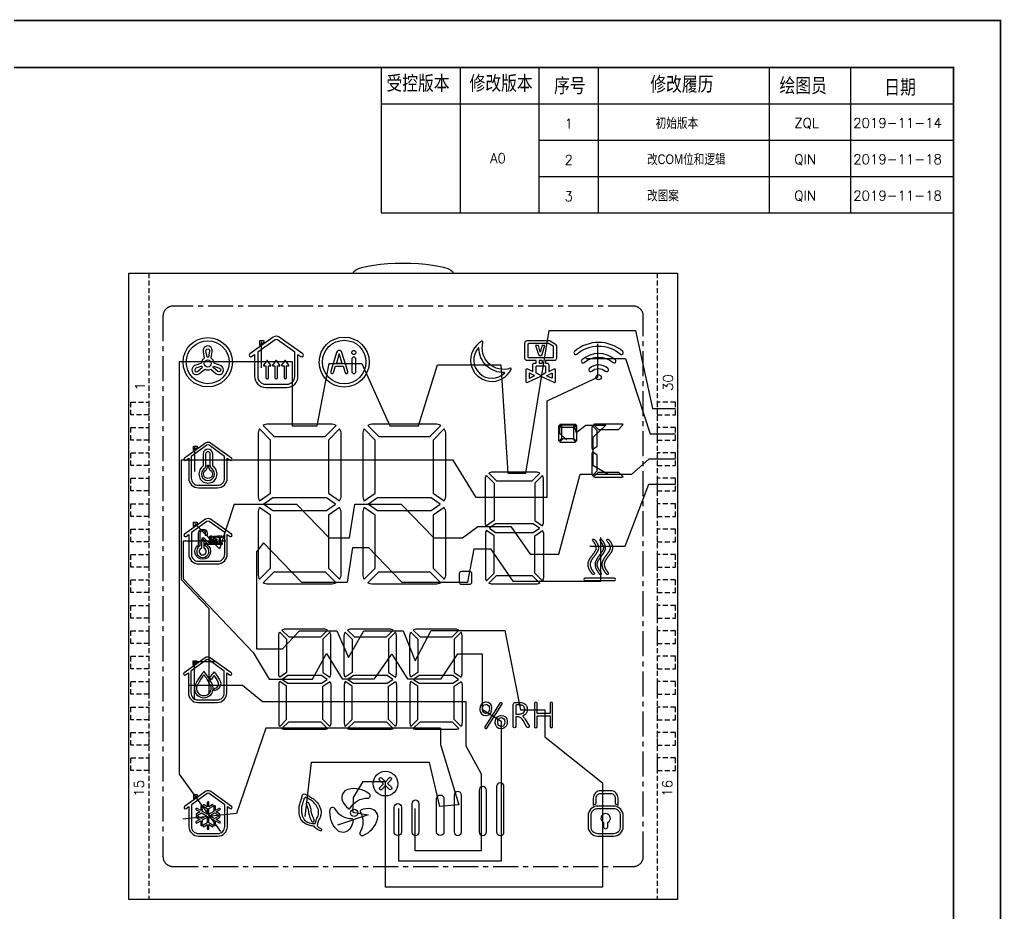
# Model space of a CAD drawing. Header units: millimetres. Extents: x 963 to 1606, y 260 to 429.
# Drawn here: x 1507.7 to 1605.8, y 309.7 to 399 of the extents above; entities that cross this region are included whole.
import ezdxf
from ezdxf.enums import TextEntityAlignment as Align

# ---------------------------------------------------------------- set-up
doc = ezdxf.new("R2010")
doc.units = ezdxf.units.MM
doc.header["$LTSCALE"] = 2
for name, pattern in [('CENTER', [2, 1.25, -0.25, 0.25, -0.25]), ('DASHED2', [0.375, 0.25, -0.125]), ('HIDDEN', [0.375, 0.25, -0.125])]:
    doc.linetypes.add(name, pattern=pattern)
for name, color, linetype in [('1', 4, 'Continuous'), ('COM', 1, 'Continuous'), ('dwg', 7, 'Continuous'), ('title', 7, 'Continuous')]:
    doc.layers.add(name, color=color, linetype=linetype)
doc.styles.add('ROMANC', font='romanc')
doc.styles.add('ROMANS', font='romans.shx')
doc.styles.add('title', font='arial.ttf', dxfattribs={"width": 0.8, "height": 5})

# ---------------------------------------------------------------- blocks, each defined once
blk = doc.blocks.new('SIGN-C')
at = {"layer": '1', "color": 4, "const_width": 0.238}
blk.add_lwpolyline([(0, 0), (0, 210), (297, 210), (297, 0)], close=True, dxfattribs=at)
at = {"layer": 'title'}
for p, q in [((203.24, 202.86), (203.24, 197.36)), ((215.18, 202.86), (215.18, 197.36)), ((227.11, 202.86), (227.11, 197.36)), ((236.09, 202.86), (236.09, 197.36)), ((261.98, 202.86), (261.98, 197.36)), ((274.27, 202.86), (274.27, 197.36)), ((203.24, 197.36), (203.24, 191.86)), ((203.24, 197.36), (289.86, 197.36)), ((215.18, 197.36), (215.18, 191.86)), ((227.11, 197.36), (227.11, 191.86)), ((236.09, 197.36), (236.09, 191.86)), ((261.98, 197.36), (261.98, 191.86)), ((274.27, 197.36), (274.27, 191.86)), ((203.24, 191.86), (203.24, 186.37)), ((215.18, 191.86), (215.18, 186.37)), ((227.11, 191.86), (227.11, 186.37)), ((227.11, 191.86), (289.86, 191.86)), ((236.09, 191.86), (236.09, 186.37)), ((261.98, 191.86), (261.98, 186.37)), ((274.27, 191.86), (274.27, 186.37)), ((203.24, 186.37), (203.24, 180.87)), ((215.18, 186.37), (215.18, 180.87)), ((227.11, 186.37), (227.11, 180.87)), ((227.11, 186.37), (289.86, 186.37)), ((236.09, 186.37), (236.09, 180.87)), ((261.98, 186.37), (261.98, 180.87)), ((274.27, 186.37), (274.27, 180.87)), ((203.24, 180.87), (289.86, 180.87))]:
    blk.add_line(p, q, dxfattribs=at)
at = {"layer": 'title', "const_width": 0.238}
blk.add_lwpolyline([(7.14, 7.14), (7.14, 202.86), (289.86, 202.86), (289.86, 7.14)], close=True, dxfattribs=at)
at = {"layer": 'title', "style": 'title', "width": 0.8}
for s, height, p in [('受控版本', 2.188, (204.03, 199.42)), ('修改版本', 2.188, (216.61, 199.42)), ('序号', 2.188, (229.4, 199.05)), ('修改履历', 2.188, (243.97, 199.27)), ('绘图员', 2.188, (263.54, 199.06)), ('日期', 2.188, (279.4, 198.82)), ('初始版本', 1.477, (244.78, 193.74)), ('改COM位和逻辑', 1.477, (243.47, 188.25)), ('改图案', 1.477, (243.47, 182.75))]:
    blk.add_text(s, height=height, dxfattribs=at).set_placement(p)
at = {"layer": 'title', "style": 'ROMANC'}
for s, height, p in [('1', 1.48, (230.99, 193.64)), ('ZQL', 1.477, (265.77, 193.74)), ('2019-11-14', 1.477, (274.7, 193.74)), ('A0', 1.477, (219.71, 188.41)), ('2', 1.48, (230.99, 188.14)), ('QIN', 1.477, (265.77, 188.24)), ('2019-11-18', 1.477, (274.7, 188.24)), ('3', 1.48, (230.99, 182.64)), ('QIN', 1.477, (265.77, 182.74)), ('2019-11-18', 1.477, (274.7, 182.74))]:
    blk.add_text(s, height=height, dxfattribs=at).set_placement(p)
blk = doc.blocks.new('SPC')
at = {"layer": 'dwg'}
for points in [[(15.023, 56.191, 0.320007), (14.417, 56.191), (12.071, 54.518, 1), (12.257, 54.258), (12.549, 54.466), (12.549, 52.276, 0.414214), (13.648, 51.177), (15.785, 51.177, 0.414214), (16.884, 52.276), (16.884, 54.471), (17.183, 54.258, 1), (17.369, 54.518)], [(14.836, 55.931, 0.320007), (14.604, 55.931), (12.869, 54.694), (12.869, 52.274, 0.414214), (13.645, 51.497), (15.787, 51.497, 0.414214), (16.564, 52.274), (16.564, 54.699)], [(7.235, 53.59), (6.59, 53.351, 1.184739), (7.046, 52.561), (7.576, 53.001, 0.246194), (8.166, 53.001), (8.696, 52.561, 1.184739), (9.152, 53.351), (8.507, 53.59, 0.246194), (8.211, 54.101), (8.327, 54.78, 1.184739), (7.415, 54.78), (7.531, 54.101, 0.246194)], [(7.938, 54.197, 0.053113), (7.803, 54.197), (7.696, 54.828, -1.184739), (8.046, 54.828)], [(35.377, 55.692, 0.66148), (35.265, 55.782, 1.37923), (38.189, 52.978, 0.66148), (38.095, 53.086, -0.601431)], [(37.537, 52.609, 0.684716), (37.515, 52.66, -0.422969), (34.976, 55.095, 0.684716), (34.924, 55.115, 0.969973)], [(42.721, 54.081, -0.414214), (42.493, 53.853), (41.612, 53.853), (41.612, 53.605), (41.786, 53.605, -0.414214), (41.948, 53.443), (41.948, 52.781), (42.481, 53.035, -0.551425), (42.597, 52.962), (42.597, 51.725, -0.551425), (42.481, 51.652), (41.18, 52.272, 0.22622), (41.112, 52.272), (39.811, 51.652, -0.551425), (39.695, 51.725), (39.695, 52.962, -0.551425), (39.811, 53.035), (40.344, 52.781), (40.344, 53.443, -0.414214), (40.506, 53.605), (40.68, 53.605), (40.68, 53.853), (39.799, 53.853, -0.414214), (39.571, 54.081), (39.571, 55.621, -0.414214), (39.799, 55.849), (42.004, 55.849, -0.131652), (42.085, 55.827), (42.531, 55.57, -0.267949), (42.721, 55.242)], [(42.382, 55.311), (41.986, 55.539, 0.131652), (41.946, 55.55), (39.95, 55.55, 0.414214), (39.87, 55.47), (39.87, 54.232, 0.414214), (39.95, 54.152), (42.342, 54.152, 0.414214), (42.422, 54.232), (42.422, 55.242, 0.267949)], [(40.641, 55.369), (40.937, 54.468, 0.72864), (41.28, 54.471), (41.562, 55.369), (41.3, 55.369), (41.099, 54.711), (40.914, 55.369)], [(44.764, 54.502, -0.37367), (49.105, 54.502, 1), (49.339, 54.772, 0.37367), (44.529, 54.772, 1)], [(21.591, 52.663, 1), (21.874, 52.749), (21.285, 54.669, 0.739234), (20.75, 54.669), (20.161, 52.749, 1), (20.443, 52.663), (20.635, 53.287), (21.4, 53.287)], [(22.27, 52.761, 1), (22.679, 52.761), (22.679, 53.999, 1), (22.27, 53.999)], [(45.494, 53.662, -0.37367), (48.375, 53.662, 1), (48.609, 53.932, 0.37367), (45.26, 53.932, 1)], [(7.289, 53.306), (6.689, 53.084, 1.184739), (6.864, 52.781), (7.357, 53.189, -0.053113)], [(8.385, 53.189, 0.053113), (8.452, 53.306), (9.053, 53.084, -1.184739), (8.878, 52.781)], [(13.685, 53.329), (13.685, 52.166, 1), (13.94, 52.166), (13.94, 53.329), (14.144, 53.329, 0.614437), (14.176, 53.392), (13.844, 53.844, 0.506535), (13.78, 53.844), (13.449, 53.392, 0.614437), (13.481, 53.329)], [(14.589, 53.334), (14.589, 52.171, 1), (14.843, 52.171), (14.843, 53.334), (15.047, 53.334, 0.614437), (15.079, 53.397), (14.748, 53.849, 0.506535), (14.684, 53.849), (14.352, 53.397, 0.614437), (14.384, 53.334)], [(15.495, 53.334), (15.495, 52.171, 1), (15.75, 52.171), (15.75, 53.334), (15.954, 53.334, 0.614437), (15.986, 53.397), (15.655, 53.849, 0.506535), (15.59, 53.849), (15.259, 53.397, 0.614437), (15.291, 53.334)], [(41.648, 53.226, 0.414214), (41.569, 53.305), (40.723, 53.305, 0.414214), (40.644, 53.226), (40.644, 52.688, 0.289137), (40.689, 52.616), (41.112, 52.415, 0.22622), (41.18, 52.415), (41.603, 52.616, 0.289137), (41.648, 52.688)], [(40.979, 53.823), (40.979, 53.635, 0.414214), (41.009, 53.605), (41.283, 53.605, 0.414214), (41.313, 53.635), (41.313, 53.823, 0.414214), (41.283, 53.853), (41.009, 53.853, 0.414214)], [(47.628, 52.802, 1), (47.862, 53.072, 0.37367), (46.006, 53.072, 1), (46.241, 52.802, -0.37367)], [(40.037, 52.595, 0.551639), (39.994, 52.568), (39.994, 52.118, 0.551425), (40.037, 52.091), (40.509, 52.316, 0.630799), (40.509, 52.37)], [(42.255, 52.595, -0.551943), (42.298, 52.568), (42.298, 52.118, -0.551425), (42.255, 52.091), (41.784, 52.315, -0.630473), (41.784, 52.369)], [(20.175, 47.509), (13.932, 47.509, 0.136063), (13.403, 47.362), (14.5, 46.258), (19.607, 46.258), (20.704, 47.362, 0.136063)], [(30.636, 47.509), (24.393, 47.509, 0.136063), (23.864, 47.362), (24.961, 46.258), (30.068, 46.258), (31.165, 47.362, 0.136063)], [(42.934, 45.914, 0.139094), (42.968, 45.796), (43.271, 46.101), (43.271, 47.097), (42.968, 47.402, 0.139094), (42.934, 47.284)], [(43.347, 47.172), (43.043, 47.477, -0.136063), (43.159, 47.509), (44.529, 47.509, -0.136063), (44.645, 47.476), (44.342, 47.172)], [(44.417, 46.101), (44.721, 45.796, 0.139094), (44.754, 45.914), (44.754, 47.284, 0.139094), (44.721, 47.402), (44.417, 47.097)], [(46.318, 47.34, 0.139094), (46.265, 47.155), (46.265, 45.146, 0.139094), (46.318, 44.96), (46.795, 45.296), (46.795, 46.86)], [(46.618, 47.508, 0.136063), (46.437, 47.457), (46.913, 46.978), (48.924, 46.978), (49.4, 47.457, 0.136063), (49.218, 47.508)], [(12.905, 40.381, 0.139094), (13.058, 39.842), (14.155, 40.614), (14.155, 45.917), (13.058, 47.021, 0.139094), (12.905, 46.481)], [(19.952, 40.614), (21.049, 39.842, 0.139094), (21.202, 40.381), (21.202, 46.481, 0.139094), (21.049, 47.021), (19.952, 45.917)], [(23.366, 40.381, 0.139094), (23.519, 39.842), (24.616, 40.614), (24.616, 45.917), (23.519, 47.021, 0.139094), (23.366, 46.481)], [(30.413, 40.614), (31.51, 39.842, 0.139094), (31.663, 40.381), (31.663, 46.481, 0.139094), (31.51, 47.021), (30.413, 45.917)], [(8.156, 45.6, 0.320007), (7.645, 45.6), (5.55, 44.106, 1), (5.7, 43.896), (5.974, 44.091), (5.974, 42.101, 0.414214), (6.934, 41.141), (8.861, 41.141, 0.414214), (9.821, 42.101), (9.821, 44.096), (10.101, 43.896, 1), (10.251, 44.106)], [(7.796, 45.39), (6.232, 44.275), (6.232, 42.099, 0.414214), (6.932, 41.399), (8.862, 41.399, 0.414214), (9.562, 42.099), (9.562, 44.28), (8.005, 45.39, 0.320007)], [(43.347, 46.026), (43.043, 45.721, 0.136063), (43.159, 45.689), (44.529, 45.69, 0.136063), (44.645, 45.722), (44.342, 46.026)], [(8.379, 44.547, 0.920896), (7.415, 44.547), (7.415, 43.347, -0.178159), (7.365, 43.255, 3.083722), (8.43, 43.255, -0.178159), (8.379, 43.347)], [(8.131, 44.535, 0.888352), (7.664, 44.535), (7.664, 43.332, -0.202499), (7.517, 43.059, 3.143835), (8.278, 43.059, -0.202499), (8.131, 43.332)], [(46.795, 44.396), (46.318, 44.731, 0.139094), (46.265, 44.546), (46.265, 42.537, 0.139094), (46.318, 42.352), (46.795, 42.831)], [(7.953, 43.406), (7.954, 43.231, 0.204472), (8.127, 42.905, -3.624789), (7.668, 42.905, 0.204472), (7.841, 43.231), (7.842, 43.406)], [(36.49, 41.594), (36.49, 37.882), (35.722, 37.342, -0.139094), (35.615, 37.719), (35.615, 41.989, -0.139094), (35.722, 42.367)], [(36.334, 42.708, 0.136063), (35.964, 42.606), (36.731, 41.833), (40.306, 41.833), (41.074, 42.606, 0.136063), (40.704, 42.708)], [(41.423, 41.989, 0.139094), (41.316, 42.367), (40.548, 41.594), (40.548, 37.882), (41.316, 37.342, 0.139094), (41.423, 37.719)], [(46.618, 42.184, -0.136063), (46.437, 42.234), (46.913, 42.713), (48.924, 42.713), (49.4, 42.234, -0.136063), (49.218, 42.184)], [(13.058, 31.996), (14.155, 33.1), (14.155, 38.403), (13.058, 39.174, 0.139094), (12.905, 38.635), (12.905, 32.535, 0.139094)], [(21.049, 39.174), (19.952, 38.403), (19.952, 33.1), (21.049, 31.996, 0.139094), (21.202, 32.535), (21.202, 38.635, 0.139094)], [(23.519, 31.996), (24.616, 33.1), (24.616, 38.403), (23.519, 39.174, 0.139094), (23.366, 38.635), (23.366, 32.535, 0.139094)], [(31.51, 39.174), (30.413, 38.403), (30.413, 33.1), (31.51, 31.996, 0.139094), (31.663, 32.535), (31.663, 38.635, 0.139094)], [(8.157, 37.995, 0.320007), (7.646, 37.995), (5.551, 36.501, 1), (5.701, 36.291), (5.975, 36.486), (5.975, 34.496, 0.414214), (6.935, 33.536), (8.862, 33.536, 0.414214), (9.822, 34.496), (9.822, 36.491), (10.102, 36.291, 1), (10.252, 36.501)], [(7.797, 37.785), (6.233, 36.67), (6.233, 34.494, 0.414214), (6.933, 33.794), (8.864, 33.794, 0.414214), (9.564, 34.494), (9.564, 36.675), (8.006, 37.785, 0.320007)], [(7.091, 35.33, 4.041745), (7.66, 35.33), (7.66, 35.602), (7.803, 35.462), (7.803, 35.449, -3.380622), (6.948, 35.449), (6.948, 36.592, -1), (7.803, 36.592), (7.803, 36.364), (7.66, 36.364), (7.66, 36.592, 1), (7.091, 36.592)], [(35.722, 31.849), (36.49, 32.622), (36.49, 36.334), (35.722, 36.874, 0.139094), (35.615, 36.497), (35.615, 32.227, 0.139094)], [(41.423, 36.497), (41.423, 32.227, -0.139094), (41.316, 31.849), (40.548, 32.622), (40.548, 36.334), (41.316, 36.874, -0.139094)], [(7.233, 36.023), (7.233, 35.116, 4.791288), (7.518, 35.116), (7.518, 35.743)], [(46.917, 35.118), (46.915, 35.088), (46.911, 35.057), (46.906, 35.027), (46.899, 34.997), (46.892, 34.967), (46.883, 34.937), (46.873, 34.908), (46.862, 34.88), (46.85, 34.851), (46.837, 34.823), (46.824, 34.796), (46.81, 34.768), (46.795, 34.741), (46.78, 34.714), (46.764, 34.688), (46.748, 34.662), (46.732, 34.636), (46.715, 34.61), (46.698, 34.584), (46.681, 34.559), (46.663, 34.534), (46.646, 34.508), (46.628, 34.483), (46.609, 34.459), (46.591, 34.434), (46.573, 34.409), (46.555, 34.384), (46.536, 34.36), (46.518, 34.335), (46.499, 34.311), (46.48, 34.286), (46.462, 34.262), (46.444, 34.237), (46.425, 34.212), (46.407, 34.188), (46.389, 34.163), (46.371, 34.138), (46.353, 34.113), (46.335, 34.088), (46.318, 34.062), (46.3, 34.037), (46.284, 34.011), (46.267, 33.985), (46.251, 33.959), (46.235, 33.933), (46.219, 33.906), (46.205, 33.879), (46.19, 33.852), (46.176, 33.825), (46.163, 33.797), (46.151, 33.768), (46.14, 33.74), (46.129, 33.711), (46.12, 33.682), (46.111, 33.652), (46.104, 33.622), (46.098, 33.592), (46.094, 33.562), (46.091, 33.531), (46.089, 33.5), (46.089, 33.47), (46.09, 33.439), (46.093, 33.408), (46.096, 33.378), (46.101, 33.347), (46.107, 33.317), (46.115, 33.287), (46.123, 33.258), (46.132, 33.228), (46.142, 33.199), (46.153, 33.17), (46.165, 33.142), (46.177, 33.114), (46.19, 33.086), (46.204, 33.059), (46.218, 33.031), (46.233, 33.004), (46.249, 32.978), (46.264, 32.951), (46.281, 32.925), (46.297, 32.899), (46.314, 32.874), (46.332, 32.848), (46.35, 32.823), (46.368, 32.798), (46.386, 32.774), (46.404, 32.749), (46.423, 32.725), (46.442, 32.7), (46.461, 32.676), (46.481, 32.653), (46.49, 32.641, -1), (46.326, 32.505), (46.316, 32.517), (46.295, 32.543), (46.275, 32.568), (46.255, 32.594), (46.235, 32.62), (46.215, 32.646), (46.195, 32.673), (46.176, 32.699), (46.157, 32.727), (46.138, 32.754), (46.119, 32.783), (46.101, 32.811), (46.083, 32.84), (46.065, 32.87), (46.048, 32.9), (46.031, 32.93), (46.014, 32.961), (45.998, 32.993), (45.983, 33.025), (45.969, 33.058), (45.955, 33.092), (45.942, 33.126), (45.93, 33.161), (45.918, 33.197), (45.908, 33.234), (45.899, 33.271), (45.891, 33.309), (45.885, 33.347), (45.88, 33.387), (45.877, 33.426), (45.876, 33.466), (45.876, 33.507), (45.878, 33.547), (45.882, 33.587), (45.888, 33.628), (45.895, 33.667), (45.905, 33.706), (45.915, 33.744), (45.927, 33.781), (45.94, 33.816), (45.954, 33.851), (45.969, 33.885), (45.984, 33.917), (46, 33.949), (46.017, 33.981), (46.034, 34.011), (46.051, 34.041), (46.069, 34.07), (46.087, 34.099), (46.105, 34.127), (46.123, 34.155), (46.141, 34.183), (46.16, 34.209), (46.179, 34.236), (46.197, 34.262), (46.216, 34.288), (46.235, 34.314), (46.254, 34.339), (46.273, 34.365), (46.291, 34.39), (46.31, 34.415), (46.329, 34.439), (46.347, 34.464), (46.366, 34.488), (46.384, 34.512), (46.402, 34.536), (46.42, 34.561), (46.437, 34.585), (46.455, 34.608), (46.472, 34.632), (46.489, 34.656), (46.505, 34.68), (46.521, 34.703), (46.537, 34.727), (46.552, 34.751), (46.567, 34.774), (46.582, 34.798), (46.595, 34.821), (46.609, 34.844), (46.621, 34.867), (46.633, 34.891), (46.644, 34.914), (46.654, 34.936), (46.664, 34.959), (46.672, 34.981), (46.68, 35.003), (46.686, 35.025), (46.692, 35.046), (46.696, 35.067), (46.7, 35.087), (46.702, 35.108), (46.704, 35.129), (46.704, 35.15), (46.704, 35.171), (46.703, 35.193), (46.7, 35.215), (46.697, 35.237), (46.693, 35.259), (46.688, 35.282), (46.682, 35.304), (46.675, 35.327), (46.668, 35.35), (46.659, 35.373), (46.65, 35.396), (46.64, 35.42), (46.629, 35.443), (46.618, 35.466), (46.606, 35.489), (46.593, 35.513), (46.58, 35.536), (46.566, 35.559), (46.552, 35.583), (46.537, 35.606), (46.522, 35.629), (46.507, 35.652), (46.491, 35.675), (46.474, 35.698), (46.458, 35.721), (46.44, 35.744), (46.423, 35.767), (46.405, 35.789), (46.387, 35.812), (46.369, 35.835), (46.357, 35.85, -1), (46.522, 35.985), (46.535, 35.969), (46.554, 35.945), (46.573, 35.921), (46.592, 35.897), (46.611, 35.872), (46.629, 35.848), (46.647, 35.823), (46.665, 35.798), (46.683, 35.773), (46.7, 35.747), (46.717, 35.721), (46.733, 35.695), (46.749, 35.669), (46.765, 35.643), (46.78, 35.616), (46.795, 35.589), (46.809, 35.562), (46.822, 35.534), (46.835, 35.506), (46.847, 35.478), (46.858, 35.449), (46.869, 35.42), (46.879, 35.391), (46.887, 35.362), (46.895, 35.332), (46.902, 35.302), (46.908, 35.272), (46.912, 35.241), (46.915, 35.21), (46.917, 35.18), (46.918, 35.149)], [(47.39, 35.773), (47.372, 35.798), (47.354, 35.823), (47.336, 35.848), (47.318, 35.872), (47.299, 35.897), (47.28, 35.921), (47.261, 35.945), (47.242, 35.969), (47.229, 35.985, 1), (47.064, 35.85), (47.076, 35.835), (47.095, 35.812), (47.113, 35.789), (47.13, 35.767), (47.148, 35.744), (47.165, 35.721), (47.181, 35.698), (47.198, 35.675), (47.214, 35.652), (47.229, 35.629), (47.245, 35.606), (47.259, 35.583), (47.274, 35.559), (47.287, 35.536), (47.301, 35.513), (47.313, 35.489), (47.325, 35.466), (47.337, 35.443), (47.347, 35.42), (47.357, 35.396), (47.366, 35.373), (47.375, 35.35), (47.382, 35.327), (47.389, 35.304), (47.395, 35.282), (47.4, 35.259), (47.404, 35.237), (47.407, 35.215), (47.41, 35.193), (47.411, 35.171), (47.411, 35.15), (47.411, 35.129), (47.409, 35.108), (47.407, 35.087), (47.403, 35.067), (47.399, 35.046), (47.393, 35.025), (47.387, 35.003), (47.379, 34.981), (47.371, 34.959), (47.361, 34.936), (47.351, 34.914), (47.34, 34.891), (47.328, 34.867), (47.316, 34.844), (47.303, 34.821), (47.289, 34.798), (47.274, 34.774), (47.26, 34.751), (47.244, 34.727), (47.229, 34.703), (47.212, 34.68), (47.196, 34.656), (47.179, 34.632), (47.162, 34.608), (47.145, 34.585), (47.127, 34.561), (47.109, 34.536), (47.091, 34.512), (47.073, 34.488), (47.054, 34.464), (47.036, 34.439), (47.017, 34.415), (46.999, 34.39), (46.98, 34.365), (46.961, 34.339), (46.942, 34.314), (46.923, 34.288), (46.905, 34.262), (46.886, 34.236), (46.867, 34.209), (46.849, 34.183), (46.83, 34.155), (46.812, 34.127), (46.794, 34.099), (46.776, 34.07), (46.758, 34.041), (46.741, 34.011), (46.724, 33.981), (46.708, 33.949), (46.692, 33.917), (46.676, 33.885), (46.662, 33.851), (46.648, 33.816), (46.635, 33.781), (46.623, 33.744), (46.612, 33.706), (46.603, 33.667), (46.595, 33.628), (46.589, 33.587), (46.585, 33.547), (46.583, 33.507), (46.583, 33.466), (46.584, 33.426), (46.588, 33.387), (46.592, 33.347), (46.599, 33.309), (46.606, 33.271), (46.615, 33.234), (46.625, 33.197), (46.637, 33.161), (46.649, 33.126), (46.662, 33.092), (46.676, 33.058), (46.69, 33.025), (46.706, 32.993), (46.722, 32.961), (46.738, 32.93), (46.755, 32.9), (46.772, 32.87), (46.79, 32.84), (46.808, 32.811), (46.826, 32.783), (46.845, 32.754), (46.864, 32.727), (46.883, 32.699), (46.902, 32.673), (46.922, 32.646), (46.942, 32.62), (46.962, 32.594), (46.982, 32.568), (47.002, 32.543), (47.023, 32.517), (47.033, 32.505, 1), (47.197, 32.641), (47.188, 32.653), (47.169, 32.676), (47.149, 32.7), (47.13, 32.725), (47.112, 32.749), (47.093, 32.774), (47.075, 32.798), (47.057, 32.823), (47.039, 32.848), (47.022, 32.874), (47.005, 32.899), (46.988, 32.925), (46.972, 32.951), (46.956, 32.978), (46.94, 33.004), (46.926, 33.031), (46.911, 33.059), (46.898, 33.086), (46.884, 33.114), (46.872, 33.142), (46.86, 33.17), (46.849, 33.199), (46.839, 33.228), (46.83, 33.258), (46.822, 33.287), (46.815, 33.317), (46.809, 33.347), (46.804, 33.378), (46.8, 33.408), (46.797, 33.439), (46.796, 33.47), (46.796, 33.5), (46.798, 33.531), (46.801, 33.562), (46.805, 33.592), (46.811, 33.622), (46.818, 33.652), (46.827, 33.682), (46.836, 33.711), (46.847, 33.74), (46.858, 33.768), (46.871, 33.797), (46.884, 33.825), (46.897, 33.852), (46.912, 33.879), (46.927, 33.906), (46.942, 33.933), (46.958, 33.959), (46.974, 33.985), (46.991, 34.011), (47.008, 34.037), (47.025, 34.062), (47.042, 34.088), (47.06, 34.113), (47.078, 34.138), (47.096, 34.163), (47.114, 34.188), (47.132, 34.212), (47.151, 34.237), (47.169, 34.262), (47.188, 34.286), (47.206, 34.311), (47.225, 34.335), (47.243, 34.36), (47.262, 34.384), (47.28, 34.409), (47.298, 34.434), (47.317, 34.459), (47.335, 34.483), (47.353, 34.508), (47.371, 34.534), (47.388, 34.559), (47.405, 34.584), (47.422, 34.61), (47.439, 34.636), (47.456, 34.662), (47.472, 34.688), (47.487, 34.714), (47.502, 34.741), (47.517, 34.768), (47.531, 34.796), (47.544, 34.823), (47.557, 34.851), (47.569, 34.88), (47.58, 34.908), (47.59, 34.937), (47.599, 34.967), (47.607, 34.997), (47.613, 35.027), (47.618, 35.057), (47.622, 35.088), (47.624, 35.118), (47.625, 35.149), (47.624, 35.18), (47.622, 35.21), (47.619, 35.241), (47.615, 35.272), (47.609, 35.302), (47.602, 35.332), (47.595, 35.362), (47.586, 35.391), (47.576, 35.42), (47.566, 35.449), (47.554, 35.478), (47.542, 35.506), (47.529, 35.534), (47.516, 35.562), (47.502, 35.589), (47.487, 35.616), (47.472, 35.643), (47.456, 35.669), (47.44, 35.695), (47.424, 35.721), (47.407, 35.747)], [(47.833, 35.767), (47.816, 35.79), (47.798, 35.812), (47.78, 35.835), (47.767, 35.85, -1), (47.932, 35.985), (47.945, 35.969), (47.964, 35.945), (47.983, 35.921), (48.002, 35.897), (48.021, 35.873), (48.039, 35.848), (48.058, 35.823), (48.075, 35.798), (48.093, 35.773), (48.11, 35.747), (48.127, 35.722), (48.144, 35.696), (48.16, 35.669), (48.175, 35.643), (48.19, 35.616), (48.205, 35.589), (48.219, 35.562), (48.233, 35.534), (48.245, 35.506), (48.257, 35.478), (48.269, 35.449), (48.279, 35.42), (48.289, 35.391), (48.298, 35.362), (48.306, 35.332), (48.312, 35.302), (48.318, 35.272), (48.322, 35.241), (48.326, 35.211), (48.327, 35.18), (48.328, 35.149), (48.327, 35.118), (48.325, 35.088), (48.321, 35.057), (48.316, 35.027), (48.31, 34.997), (48.302, 34.967), (48.293, 34.938), (48.283, 34.909), (48.272, 34.88), (48.26, 34.851), (48.248, 34.823), (48.234, 34.796), (48.22, 34.768), (48.206, 34.741), (48.19, 34.714), (48.175, 34.688), (48.159, 34.662), (48.142, 34.636), (48.126, 34.61), (48.109, 34.584), (48.091, 34.559), (48.074, 34.534), (48.056, 34.509), (48.038, 34.484), (48.02, 34.459), (48.002, 34.434), (47.983, 34.409), (47.965, 34.385), (47.946, 34.36), (47.928, 34.335), (47.909, 34.311), (47.891, 34.286), (47.872, 34.262), (47.854, 34.237), (47.836, 34.212), (47.817, 34.188), (47.799, 34.163), (47.781, 34.138), (47.763, 34.113), (47.746, 34.088), (47.728, 34.062), (47.711, 34.037), (47.694, 34.011), (47.677, 33.985), (47.661, 33.959), (47.645, 33.933), (47.63, 33.906), (47.615, 33.879), (47.601, 33.852), (47.587, 33.825), (47.574, 33.797), (47.561, 33.769), (47.55, 33.74), (47.539, 33.711), (47.53, 33.682), (47.522, 33.652), (47.514, 33.622), (47.509, 33.592), (47.504, 33.562), (47.501, 33.531), (47.5, 33.5), (47.499, 33.47), (47.501, 33.439), (47.503, 33.408), (47.507, 33.378), (47.512, 33.347), (47.518, 33.317), (47.525, 33.287), (47.533, 33.258), (47.542, 33.228), (47.553, 33.199), (47.563, 33.171), (47.575, 33.142), (47.588, 33.114), (47.601, 33.086), (47.614, 33.059), (47.629, 33.031), (47.644, 33.005), (47.659, 32.978), (47.675, 32.952), (47.691, 32.925), (47.708, 32.9), (47.725, 32.874), (47.742, 32.849), (47.76, 32.823), (47.778, 32.798), (47.796, 32.774), (47.815, 32.749), (47.834, 32.725), (47.852, 32.701), (47.872, 32.677), (47.891, 32.653), (47.901, 32.641, -1), (47.736, 32.505), (47.726, 32.518), (47.706, 32.543), (47.685, 32.568), (47.665, 32.594), (47.645, 32.62), (47.625, 32.646), (47.606, 32.673), (47.586, 32.7), (47.567, 32.727), (47.548, 32.755), (47.529, 32.783), (47.511, 32.811), (47.493, 32.84), (47.475, 32.87), (47.458, 32.9), (47.441, 32.93), (47.425, 32.961), (47.409, 32.993), (47.394, 33.025), (47.379, 33.058), (47.365, 33.092), (47.352, 33.126), (47.34, 33.162), (47.329, 33.197), (47.319, 33.234), (47.31, 33.271), (47.302, 33.309), (47.296, 33.348), (47.291, 33.387), (47.288, 33.426), (47.286, 33.466), (47.286, 33.507), (47.288, 33.547), (47.292, 33.588), (47.298, 33.628), (47.306, 33.667), (47.315, 33.706), (47.326, 33.744), (47.338, 33.781), (47.351, 33.816), (47.365, 33.851), (47.379, 33.885), (47.395, 33.918), (47.411, 33.95), (47.427, 33.981), (47.444, 34.011), (47.461, 34.041), (47.479, 34.071), (47.497, 34.099), (47.515, 34.128), (47.533, 34.155), (47.552, 34.183), (47.57, 34.21), (47.589, 34.236), (47.608, 34.262), (47.627, 34.288), (47.645, 34.314), (47.664, 34.34), (47.683, 34.365), (47.702, 34.39), (47.721, 34.415), (47.739, 34.439), (47.758, 34.464), (47.776, 34.488), (47.794, 34.512), (47.812, 34.537), (47.83, 34.561), (47.848, 34.585), (47.865, 34.609), (47.882, 34.632), (47.899, 34.656), (47.916, 34.68), (47.932, 34.704), (47.947, 34.727), (47.963, 34.751), (47.978, 34.774), (47.992, 34.798), (48.006, 34.821), (48.019, 34.844), (48.031, 34.868), (48.043, 34.891), (48.054, 34.914), (48.065, 34.936), (48.074, 34.959), (48.083, 34.981), (48.09, 35.003), (48.097, 35.025), (48.102, 35.046), (48.107, 35.067), (48.11, 35.087), (48.113, 35.108), (48.114, 35.129), (48.115, 35.15), (48.114, 35.172), (48.113, 35.193), (48.111, 35.215), (48.107, 35.237), (48.103, 35.259), (48.098, 35.282), (48.092, 35.304), (48.086, 35.327), (48.078, 35.35), (48.07, 35.373), (48.06, 35.396), (48.05, 35.42), (48.04, 35.443), (48.028, 35.466), (48.016, 35.49), (48.004, 35.513), (47.991, 35.536), (47.977, 35.56), (47.963, 35.583), (47.948, 35.606), (47.933, 35.629), (47.917, 35.652), (47.901, 35.675), (47.885, 35.698), (47.868, 35.721), (47.851, 35.744)], [(20.175, 31.508), (13.932, 31.508, -0.136063), (13.403, 31.654), (14.5, 32.758), (19.607, 32.758), (20.704, 31.654, -0.136063)], [(30.636, 31.508), (24.393, 31.508, -0.136063), (23.864, 31.654), (24.961, 32.758), (30.068, 32.758), (31.165, 31.654, -0.136063)], [(33.008, 31.725, 0.414214), (33.226, 31.508), (34.052, 31.508, 0.414214), (34.27, 31.725), (34.27, 32.552, 0.414214), (34.052, 32.77), (33.226, 32.77, 0.414214), (33.008, 32.552)], [(36.334, 31.508, -0.136063), (35.964, 31.61), (36.731, 32.383), (40.306, 32.383), (41.074, 31.61, -0.136063), (40.704, 31.508)], [(48.52, 31.886, 1), (48.52, 32.099), (45.556, 32.099, 1), (45.556, 31.886)], [(14.964, 22.547), (14.964, 26.372, -0.139094), (15.06, 26.71), (15.748, 26.018), (15.748, 22.693), (15.06, 22.209, -0.139094)], [(19.522, 27.016), (15.608, 27.016, 0.136063), (15.276, 26.924), (15.964, 26.232), (19.166, 26.232), (19.854, 26.924, 0.136063)], [(20.166, 22.547), (20.166, 26.372, 0.139094), (20.07, 26.71), (19.382, 26.018), (19.382, 22.693), (20.07, 22.209, 0.139094)], [(21.522, 22.547), (21.522, 26.372, -0.139094), (21.618, 26.71), (22.306, 26.018), (22.306, 22.693), (21.618, 22.209, -0.139094)], [(21.835, 26.924), (22.522, 26.232), (25.724, 26.232), (26.412, 26.924, 0.136063), (26.08, 27.016), (22.166, 27.016, 0.136063)], [(26.724, 22.547), (26.724, 26.372, 0.139094), (26.629, 26.71), (25.94, 26.018), (25.94, 22.693), (26.629, 22.209, 0.139094)], [(28.084, 22.547), (28.084, 26.372, -0.139094), (28.18, 26.71), (28.868, 26.018), (28.868, 22.693), (28.18, 22.209, -0.139094)], [(28.397, 26.924), (29.084, 26.232), (32.286, 26.232), (32.974, 26.924, 0.136063), (32.642, 27.016), (28.728, 27.016, 0.136063)], [(33.286, 22.547), (33.286, 26.372, 0.139094), (33.19, 26.71), (32.502, 26.018), (32.502, 22.693), (33.19, 22.209, 0.139094)], [(8.117, 24.15, 0.320007), (7.606, 24.15), (5.511, 22.657, 1), (5.661, 22.446), (5.935, 22.642), (5.935, 20.652, 0.414214), (6.895, 19.692), (8.821, 19.692, 0.414214), (9.781, 20.652), (9.781, 22.647), (10.062, 22.446, 1), (10.212, 22.657)], [(7.757, 23.941), (6.193, 22.826), (6.193, 20.65, 0.414214), (6.893, 19.95), (8.823, 19.95, 0.414214), (9.523, 20.65), (9.523, 22.831), (7.966, 23.941, 0.320007)], [(6.618, 21.465, 1.508902), (8.345, 21.465, 0.042073), (7.845, 22.316, 0.007312), (7.482, 22.804, 0.004993), (7.166, 22.383, 0.045404)], [(9.121, 21.806, -0.408759), (8.784, 20.951, -0.060024), (8.588, 20.893, -0.015375), (8.495, 20.879, 0.05176), (8.519, 21.095, 0.066573), (8.698, 21.143, 0.141626), (8.889, 21.304, 0.248808), (8.93, 21.72, 0.049065), (8.517, 22.395, 0.009598), (8.405, 22.24), (8.395, 22.225), (8.203, 21.944, 0.009472), (8.083, 22.141, -0.017488), (8.517, 22.744, -0.005991), (8.761, 22.416, -0.043091)], [(7.381, 22.317, 0.047839), (6.812, 21.378, 0.249322), (6.877, 20.699, 0.251038), (7.482, 20.374, 0.251038), (8.086, 20.699, 0.24932), (8.152, 21.378, 0.031176), (7.813, 21.984, 0.017928), (7.482, 22.452, 0.002647)], [(14.964, 21.452), (14.964, 17.628, 0.139094), (15.06, 17.29), (15.748, 17.982), (15.748, 21.307), (15.06, 21.791, 0.139094)], [(20.166, 21.452), (20.166, 17.628, -0.139094), (20.07, 17.29), (19.382, 17.982), (19.382, 21.307), (20.07, 21.791, -0.139094)], [(21.522, 21.452), (21.522, 17.628, 0.139094), (21.618, 17.29), (22.306, 17.982), (22.306, 21.307), (21.618, 21.791, 0.139094)], [(26.724, 21.452), (26.724, 17.628, -0.139094), (26.629, 17.29), (25.94, 17.982), (25.94, 21.307), (26.629, 21.791, -0.139094)], [(28.084, 21.452), (28.084, 17.628, 0.139094), (28.18, 17.29), (28.868, 17.982), (28.868, 21.307), (28.18, 21.791, 0.139094)], [(33.286, 21.452), (33.286, 17.628, -0.139094), (33.19, 17.29), (32.502, 17.982), (32.502, 21.307), (33.19, 21.791, -0.139094)], [(35.573, 17.26, 1), (35.77, 17.134), (37.274, 19.489, 1), (37.076, 19.615)], [(39.335, 18.334, -0.066458), (39.514, 18.125, -0.00191), (39.595, 18.008, 0.005682), (39.985, 17.372, -1), (39.758, 17.237), (39.377, 17.873, 0.032995), (39.245, 18.066, 0.017246), (39.21, 18.107, 0.18733), (38.943, 18.241, 0.015422), (38.889, 18.245), (38.647, 18.245), (38.647, 17.286, -1), (38.397, 17.286), (38.397, 19.473, -0.414214), (38.615, 19.692), (39.052, 19.692, -0.030536), (39.225, 19.681, -0.204243), (39.691, 19.405, -0.106049), (39.788, 19.179, -0.141384), (39.749, 18.729, -0.226669)], [(40.789, 19.606, 1), (40.538, 19.606), (40.538, 17.286, 1), (40.789, 17.286), (40.789, 18.337), (42.088, 18.337), (42.088, 17.286, 1), (42.339, 17.286), (42.339, 19.606, 1), (42.088, 19.606), (42.088, 18.588), (40.789, 18.588)], [(39.257, 19.418, 0.060864), (39.094, 19.439), (39.046, 19.441), (38.712, 19.441, 0.414214), (38.647, 19.376), (38.647, 18.536), (39.041, 18.536), (39.09, 18.54), (39.114, 18.543, 0.057528), (39.257, 18.572, 0.10908), (39.413, 18.666, 0.114485), (39.521, 18.836, 0.083359), (39.552, 19.015, 0.127561), (39.507, 19.226, 0.090419), (39.422, 19.329, 0.107795)], [(19.522, 16.984), (15.608, 16.984, -0.136063), (15.276, 17.076), (15.964, 17.768), (19.166, 17.768), (19.854, 17.076, -0.136063)], [(21.835, 17.076), (22.522, 17.768), (25.724, 17.768), (26.412, 17.076, -0.136063), (26.08, 16.984), (22.166, 16.984, -0.136063)], [(28.397, 17.076), (29.084, 17.768), (32.286, 17.768), (32.974, 17.076, -0.136063), (32.642, 16.984), (28.728, 16.984, -0.136063)], [(25.639, 11.377), (25.267, 10.984, -1), (25.064, 11.176), (25.435, 11.569), (25.043, 11.939, -1), (25.236, 12.143), (25.627, 11.773), (25.997, 12.165, -1), (26.201, 11.973), (25.831, 11.581), (26.225, 11.209, -1), (26.032, 11.005)], [(8.168, 10.791, 0.320007), (7.657, 10.791), (5.562, 9.298, 1), (5.712, 9.088), (5.986, 9.283), (5.986, 7.293, 0.414214), (6.946, 6.333), (8.872, 6.333, 0.414214), (9.832, 7.293), (9.832, 9.288), (10.113, 9.088, 1), (10.263, 9.298)], [(21.881, 10.996, 0.43554), (21.313, 9.927, 0.155042), (21.936, 9.091, 0.445572), (22.108, 9.128, -0.274501), (23.863, 10.129, 0.716217), (24.014, 10.55, 0.237759)], [(33.234, 6.752), (33.234, 10.427, 1), (32.503, 10.427), (32.503, 6.752, 1)], [(34.988, 10.93), (34.988, 6.752, 1), (35.719, 6.752), (35.719, 10.93, 1)], [(36.743, 11.285), (36.743, 6.752, 1), (37.474, 6.752), (37.474, 11.285, 1)], [(46.403, 10.127), (46.403, 9.396, -0.040796), (46.674, 9.576), (46.674, 10.127, -0.414214), (47.143, 10.597), (48.133, 10.597, -0.414214), (48.603, 10.127), (48.603, 9.576, -0.040796), (48.874, 9.396), (48.874, 10.127, 0.414214), (48.133, 10.868), (47.143, 10.868, 0.414214)], [(7.808, 10.582), (6.244, 9.467), (6.244, 7.291, 0.414214), (6.944, 6.591), (8.874, 6.591, 0.414214), (9.574, 7.291), (9.574, 9.472), (8.017, 10.582, 0.320007)], [(18.499, 7.332, -0.038502), (18.105, 7.386, -0.064226), (17.704, 7.527, -0.158638), (17.187, 8.038, -0.026565), (17.126, 8.171, -0.072747), (17.007, 8.712, -0.040541), (17.009, 9.256), (17.014, 9.283), (17.02, 9.311, -0.025452), (17.143, 9.76), (17.163, 9.824), (17.183, 9.889), (17.204, 9.953, 0.026043), (17.307, 10.342), (17.314, 10.377, -0.486392), (17.609, 10.529, -0.047681), (18.32, 10.127, -0.050268), (18.735, 9.77, -0.089235), (19.089, 9.239, -0.151753), (19.173, 8.451, -0.07229), (19.058, 8.129, 0.010194), (18.916, 7.78, 0.036145), (18.801, 7.424, 0.041502), (18.792, 7.361, 0.020136), (18.876, 7.277, 0.098402), (19.182, 7.082, -0.37126), (19.254, 6.954), (19.25, 6.936, -0.457563), (19.102, 6.853, -0.071543), (18.83, 7.002, -0.066594)], [(17.241, 8.838, 0.052879), (17.3, 8.419, 0.059018), (17.404, 8.145, 0.065993), (17.547, 7.942, 0.116355), (17.939, 7.687, 0.020521), (18.056, 7.649, 0.067961), (18.603, 7.578, -0.036806), (18.664, 7.799, -0.014553), (18.835, 8.224), (18.839, 8.233), (18.844, 8.242, 0.070578), (18.935, 8.499, 0.141204), (18.884, 9.097, 0.05607), (18.745, 9.369, 0.024461), (18.647, 9.501, 0.059727), (18.251, 9.878, 0.038759), (17.785, 10.172, 0.479122), (17.483, 10.043, -0.008099), (17.393, 9.748, 0.001835), (17.354, 9.623, 0.025346), (17.257, 9.262), (17.253, 9.243), (17.249, 9.225, 0.029984)], [(28.263, 9.569), (28.263, 6.752, 1), (28.994, 6.752), (28.994, 9.569, 1)], [(30.749, 6.752), (30.749, 10.072, -1), (31.48, 10.072), (31.48, 6.752, -1)], [(8.481, 8.796), (7.988, 8.512), (7.988, 9.08), (8.401, 9.331, 1), (8.319, 9.466), (7.988, 9.266), (7.988, 9.693, 1.030478), (7.83, 9.693), (7.83, 9.266), (7.499, 9.466, 1), (7.417, 9.331), (7.83, 9.08), (7.83, 8.512), (7.338, 8.796), (7.328, 9.279, 1), (7.169, 9.275), (7.177, 8.889), (6.808, 9.102, 1.030478), (6.728, 8.965), (7.098, 8.752), (6.759, 8.565, 1), (6.835, 8.427), (7.259, 8.659), (7.751, 8.375), (7.259, 8.091), (6.835, 8.323, 1), (6.759, 8.184), (7.098, 7.998), (6.728, 7.785, 1.030478), (6.808, 7.647), (7.177, 7.861), (7.169, 7.474, 1), (7.328, 7.471), (7.338, 7.953), (7.83, 8.238), (7.83, 7.669), (7.417, 7.419, 1), (7.499, 7.284), (7.83, 7.484), (7.83, 7.057, 1.030478), (7.988, 7.057), (7.988, 7.484), (8.319, 7.284, 1.003444), (8.401, 7.419), (7.988, 7.669), (7.988, 8.238), (8.481, 7.953), (8.491, 7.471, 1), (8.649, 7.474), (8.641, 7.861), (9.011, 7.647, 1.030478), (9.09, 7.785), (8.72, 7.998), (9.059, 8.184, 1), (8.983, 8.323), (8.56, 8.091), (8.068, 8.375), (8.56, 8.659), (8.983, 8.427, 1), (9.059, 8.565), (8.72, 8.752), (9.09, 8.965, 1.030478), (9.011, 9.102), (8.641, 8.889), (8.649, 9.274, 1.021645), (8.491, 9.277)], [(17.978, 9.631, 0.436977), (17.785, 9.682), (17.767, 9.671, 0.391505), (17.719, 9.493, -0.060649), (17.866, 9.1, -0.016736), (17.93, 8.794, 0.002024), (17.954, 8.664), (17.963, 8.62), (17.972, 8.576, 0.054627), (18.134, 8.067, 0.016103), (18.254, 7.817, 0.91242), (18.519, 7.946, -0.014664), (18.401, 8.187, -0.048508), (18.276, 8.561, -0.013797), (18.218, 8.848, 0.009663), (18.165, 9.109, 0.066135)], [(20.551, 9.097, 0.274501), (22.295, 8.077, -0.445572), (22.414, 7.947, -0.155042), (22.001, 6.989, -0.43554), (20.791, 6.947, -0.237759), (20.111, 9.017, -0.716217)], [(23.165, 8.933, 0.445572), (23.112, 8.765, -0.274501), (23.101, 6.745, 0.716217), (23.39, 6.403, 0.237759), (24.843, 8.028, 0.43554), (24.201, 9.054, 0.155042)], [(26.509, 6.752), (26.509, 9.213, -1), (27.24, 9.213), (27.24, 6.752, -1)], [(46.848, 9.333, 0.414214), (45.878, 8.363), (45.878, 7.298, 0.414214), (46.848, 6.328), (48.429, 6.328, 0.414214), (49.399, 7.298), (49.399, 8.363, 0.414214), (48.429, 9.333)], [(46.148, 8.363), (46.148, 7.298, 0.414214), (46.848, 6.598), (48.429, 6.598, 0.414214), (49.129, 7.298), (49.129, 8.363, 0.414214), (48.429, 9.063), (46.848, 9.063, 0.414214)], [(47.841, 7.706, 4.42875), (47.436, 7.706), (47.436, 7.267, 1), (47.841, 7.267)]]:
    blk.add_lwpolyline(points, format="xyb", close=True, dxfattribs=at)
for points in [[(13.093, 55.864), (13.491, 55.864), (13.491, 55.663), (13.093, 55.379)], [(20.727, 53.587), (21.308, 53.587), (21.017, 54.534)], [(6.457, 45.3), (6.81, 45.3), (6.81, 45.122), (6.457, 44.87)], [(19.742, 40.133), (14.365, 40.133), (13.476, 39.508), (14.365, 38.883), (19.742, 38.883), (20.631, 39.508)], [(30.203, 40.133), (24.826, 40.133), (23.937, 39.508), (24.826, 38.883), (30.203, 38.883), (31.092, 39.508)], [(6.458, 37.695), (6.812, 37.695), (6.812, 37.517), (6.458, 37.265)], [(36.637, 37.546), (36.015, 37.108), (36.637, 36.67), (40.401, 36.67), (41.023, 37.108), (40.401, 37.546)], [(8.348, 36.282), (8.34, 36.285), (8.316, 36.292), (8.291, 36.297), (8.264, 36.301), (8.236, 36.303), (8.205, 36.304), (8.192, 36.304), (8.162, 36.302), (8.134, 36.298), (8.108, 36.291), (8.084, 36.283), (8.062, 36.272), (8.042, 36.259), (8.03, 36.249), (8.012, 36.231), (7.998, 36.21), (7.988, 36.187), (7.982, 36.161), (7.98, 36.133), (7.982, 36.11), (7.987, 36.087), (7.995, 36.066), (8.007, 36.046), (8.022, 36.027), (8.04, 36.01), (8.062, 35.993), (8.087, 35.979), (8.116, 35.965), (8.134, 35.957), (8.166, 35.943), (8.192, 35.93), (8.21, 35.918), (8.223, 35.908), (8.237, 35.888), (8.243, 35.863), (8.243, 35.862), (8.236, 35.838), (8.218, 35.819), (8.199, 35.809), (8.173, 35.803), (8.141, 35.801), (8.128, 35.801), (8.102, 35.804), (8.076, 35.81), (8.051, 35.818), (8.027, 35.829), (8.004, 35.843), (7.982, 35.859), (7.982, 35.735), (7.987, 35.733), (8.009, 35.724), (8.032, 35.716), (8.058, 35.71), (8.085, 35.706), (8.114, 35.703), (8.146, 35.703), (8.165, 35.703), (8.196, 35.705), (8.224, 35.71), (8.25, 35.716), (8.274, 35.724), (8.295, 35.734), (8.314, 35.747), (8.326, 35.756), (8.342, 35.774), (8.356, 35.796), (8.366, 35.819), (8.371, 35.845), (8.373, 35.874), (8.371, 35.901), (8.365, 35.927), (8.355, 35.95), (8.341, 35.973), (8.337, 35.978), (8.321, 35.993), (8.302, 36.008), (8.279, 36.023), (8.252, 36.037), (8.222, 36.051), (8.19, 36.065), (8.163, 36.08), (8.142, 36.092), (8.129, 36.102), (8.116, 36.119), (8.11, 36.144), (8.11, 36.147), (8.118, 36.17), (8.138, 36.189), (8.155, 36.197), (8.181, 36.203), (8.211, 36.205), (8.222, 36.205), (8.25, 36.203), (8.276, 36.197), (8.301, 36.19), (8.325, 36.179), (8.348, 36.165)], [(7.986, 35.634), (9.315, 35.634), (9.315, 35.491), (7.927, 35.491), (7.268, 36.141), (7.472, 36.141)], [(8.471, 36.294), (8.801, 36.294), (8.801, 36.193), (8.594, 36.193), (8.594, 36.056), (8.786, 36.056), (8.786, 35.955), (8.594, 35.955), (8.594, 35.814), (8.814, 35.814), (8.814, 35.713), (8.471, 35.713)], [(9.145, 35.713), (9.145, 36.193), (9.31, 36.193), (9.31, 36.294), (8.855, 36.294), (8.855, 36.193), (9.021, 36.193), (9.021, 35.713)], [(6.417, 23.851), (6.771, 23.851), (6.771, 23.672), (6.417, 23.42)], [(19.25, 22.392), (15.88, 22.392), (15.322, 22), (15.88, 21.608), (19.25, 21.608), (19.808, 22)], [(21.881, 22), (22.438, 21.608), (25.809, 21.608), (26.366, 22), (25.809, 22.392), (22.438, 22.392)], [(28.442, 22), (29, 21.608), (32.371, 21.608), (32.928, 22), (32.371, 22.392), (29, 22.392)], [(35.395, 19.647), (35.234, 19.521), (35.167, 19.431), (35.09, 19.248), (35.064, 19.019), (35.068, 18.93), (35.117, 18.719), (35.225, 18.553), (35.265, 18.513), (35.435, 18.41), (35.65, 18.379), (35.74, 18.383), (35.937, 18.441), (36.098, 18.567), (36.161, 18.652), (36.242, 18.84), (36.269, 19.06), (36.264, 19.167), (36.215, 19.373), (36.116, 19.539), (36.076, 19.575), (35.906, 19.678), (35.686, 19.709), (35.592, 19.705)], [(35.413, 18.706), (35.355, 18.813), (35.319, 19.037), (35.337, 19.203), (35.417, 19.378), (35.48, 19.44), (35.677, 19.499), (35.758, 19.49), (35.928, 19.382), (35.982, 19.275), (36.013, 19.051), (36, 18.889), (35.924, 18.71), (35.865, 18.652), (35.668, 18.589), (35.583, 18.598)], [(37.277, 17.062), (37.191, 17.057), (36.976, 17.093), (36.806, 17.196), (36.766, 17.236), (36.658, 17.407), (36.609, 17.613), (36.605, 17.702), (36.631, 17.926), (36.708, 18.114), (36.775, 18.204), (36.932, 18.329), (37.133, 18.388), (37.227, 18.392), (37.442, 18.361), (37.613, 18.258), (37.653, 18.222), (37.751, 18.061), (37.801, 17.85), (37.805, 17.738), (37.778, 17.514), (37.698, 17.331), (37.635, 17.245), (37.474, 17.12)], [(37.402, 17.331), (37.205, 17.272), (37.12, 17.281), (36.954, 17.389), (36.896, 17.492), (36.86, 17.716), (36.873, 17.877), (36.954, 18.056), (37.017, 18.119), (37.214, 18.177), (37.294, 18.168), (37.465, 18.061), (37.518, 17.958), (37.554, 17.734), (37.536, 17.572), (37.465, 17.393)], [(6.469, 10.492), (6.822, 10.492), (6.822, 10.314), (6.469, 10.061)]]:
    blk.add_lwpolyline(points, close=True, dxfattribs=at)
for centre, radius in [((7.874, 53.695), 2.467), ((21.509, 53.711), 2.498), ((7.874, 53.695), 2.147), ((21.509, 53.711), 2.178), ((22.474, 54.662), 0.205), ((7.871, 53.564), 0.351), ((46.934, 52.193), 0.263), ((25.633, 11.575), 1.233), ((22.505, 8.657), 0.354)]:
    blk.add_circle(centre, radius, dxfattribs=at)
blk = doc.blocks.new('DWG')
at = {"layer": 'dwg'}
blk.add_lwpolyline([(22.4, 62.6), (22.462, 62.756), (22.645, 62.909), (22.945, 63.054), (23.355, 63.188), (23.864, 63.307), (24.461, 63.409), (25.13, 63.491), (25.855, 63.551), (26.618, 63.588), (27.4, 63.6), (28.182, 63.588), (28.945, 63.551), (29.67, 63.491), (30.339, 63.409), (30.936, 63.307), (31.445, 63.188), (31.855, 63.054), (32.155, 62.909), (32.338, 62.756), (32.4, 62.6)], dxfattribs=at)
blk.add_lwpolyline([(54.8, 0), (0, 0), (0, 62.6), (54.8, 62.6)], close=True, dxfattribs=at)
at = {"layer": 'dwg', "linetype": 'DASHED2'}
for points in [[(2, 62.6), (2, 0)], [(52.8, 62.6), (52.8, 0)]]:
    blk.add_lwpolyline(points, dxfattribs=at)
at = {"layer": 'dwg', "linetype": 'CENTER'}
blk.add_lwpolyline([(51.4, 58.3, 0.414214), (50.4, 59.3), (4.4, 59.3, 0.414214), (3.4, 58.3), (3.4, 4.3, 0.414214), (4.4, 3.3), (50.4, 3.3, 0.414214), (51.4, 4.3)], format="xyb", close=True, dxfattribs=at)
at = {"layer": 'dwg', "linetype": 'HIDDEN'}
for points in [[(2, 49.715), (2, 48.445), (0.2, 48.445), (0.2, 49.715)], [(52.8, 49.715), (52.8, 48.445), (54.6, 48.445), (54.6, 49.715)], [(2, 47.175), (2, 45.905), (0.2, 45.905), (0.2, 47.175)], [(52.8, 47.175), (52.8, 45.905), (54.6, 45.905), (54.6, 47.175)], [(2, 44.635), (2, 43.365), (0.2, 43.365), (0.2, 44.635)], [(52.8, 44.635), (52.8, 43.365), (54.6, 43.365), (54.6, 44.635)], [(2, 42.095), (2, 40.825), (0.2, 40.825), (0.2, 42.095)], [(52.8, 42.095), (52.8, 40.825), (54.6, 40.825), (54.6, 42.095)], [(2, 39.555), (2, 38.285), (0.2, 38.285), (0.2, 39.555)], [(52.8, 39.555), (52.8, 38.285), (54.6, 38.285), (54.6, 39.555)], [(2, 37.015), (2, 35.745), (0.2, 35.745), (0.2, 37.015)], [(52.8, 37.015), (52.8, 35.745), (54.6, 35.745), (54.6, 37.015)], [(2, 34.475), (2, 33.205), (0.2, 33.205), (0.2, 34.475)], [(52.8, 34.475), (52.8, 33.205), (54.6, 33.205), (54.6, 34.475)], [(2, 31.935), (2, 30.665), (0.2, 30.665), (0.2, 31.935)], [(52.8, 31.935), (52.8, 30.665), (54.6, 30.665), (54.6, 31.935)], [(2, 29.395), (2, 28.125), (0.2, 28.125), (0.2, 29.395)], [(52.8, 29.395), (52.8, 28.125), (54.6, 28.125), (54.6, 29.395)], [(2, 26.855), (2, 25.585), (0.2, 25.585), (0.2, 26.855)], [(52.8, 26.855), (52.8, 25.585), (54.6, 25.585), (54.6, 26.855)], [(2, 24.315), (2, 23.045), (0.2, 23.045), (0.2, 24.315)], [(52.8, 24.315), (52.8, 23.045), (54.6, 23.045), (54.6, 24.315)], [(2, 21.775), (2, 20.505), (0.2, 20.505), (0.2, 21.775)], [(52.8, 21.775), (52.8, 20.505), (54.6, 20.505), (54.6, 21.775)], [(2, 19.235), (2, 17.965), (0.2, 17.965), (0.2, 19.235)], [(52.8, 19.235), (52.8, 17.965), (54.6, 17.965), (54.6, 19.235)], [(2, 16.695), (2, 15.425), (0.2, 15.425), (0.2, 16.695)], [(52.8, 16.695), (52.8, 15.425), (54.6, 15.425), (54.6, 16.695)], [(2, 14.155), (2, 12.885), (0.2, 12.885), (0.2, 14.155)], [(52.8, 14.155), (52.8, 12.885), (54.6, 12.885), (54.6, 14.155)]]:
    blk.add_lwpolyline(points, close=True, dxfattribs=at)
at = {"layer": 'dwg'}
blk.add_blockref('SPC', (0, 0), dxfattribs=at)
at = {"layer": 'dwg', "style": 'ROMANS'}
for s, height, p in [('30', 0.9718, (53.872, 51.654)), ('1', 0.972, (1.103, 51.28)), ('15', 0.9718, (1, 11.11)), ('16', 0.9718, (53.8, 11.11))]:
    blk.add_text(s, height=height, rotation=90, dxfattribs=at).set_placement(p, align=Align.MIDDLE)

msp = doc.modelspace()

# ---------------------------------------------------------------- linework, layer by layer
at = {"layer": 'COM'}
for p, q in [((1558.257, 353.666), (1560.587, 367.944)), ((1560.587, 367.944), (1569.207, 367.944)), ((1569.207, 367.944), (1570.916, 360.156)), ((1531.79, 366.802), (1531.79, 364.22)), ((1523.586, 364.836), (1523.586, 323.606)), ((1523.586, 364.836), (1534.878, 364.836)), ((1534.878, 364.836), (1534.878, 358.395)), ((1537.38, 358.395), (1538.578, 364.643)), ((1538.578, 364.643), (1541.867, 364.643)), ((1541.867, 364.643), (1544.647, 358.395)), ((1547.522, 358.395), (1549.408, 364.496)), ((1549.408, 364.496), (1555.747, 364.496)), ((1555.747, 364.496), (1556.43, 353.666)), ((1570.916, 360.156), (1573.182, 360.156)), ((1534.878, 358.395), (1537.38, 358.395)), ((1544.647, 358.395), (1547.522, 358.395)), ((1556.43, 353.666), (1558.257, 353.666)), ((1532.253, 328.203), (1529.312, 319.656)), ((1549.709, 328.203), (1532.253, 328.203)), ((1549.709, 328.203), (1549.709, 326.58)), ((1549.709, 326.58), (1551.554, 320.528)), ((1536.781, 324.749), (1536.161, 319.383)), ((1548.605, 324.749), (1536.781, 324.749)), ((1549.657, 320.381), (1548.605, 324.749)), ((1523.586, 323.606), (1527.733, 317.867)), ((1551.554, 320.528), (1549.657, 320.381)), ((1529.312, 319.656), (1523.95, 319.111))]:
    msp.add_line(p, q, dxfattribs=at)
at = {"layer": 'COM', "color": 2}
for p, q in [((1565.44, 363.27), (1565.44, 366.616)), ((1564.248, 365.133), (1568.211, 365.133)), ((1568.211, 365.133), (1570.65, 357.616)), ((1560.36, 360.9), (1565.44, 363.27)), ((1560.36, 351.261), (1560.36, 360.9)), ((1570.65, 357.616), (1573.182, 357.616)), ((1525.127, 356.273), (1525.127, 353.853)), ((1523.786, 354.974), (1523.786, 343.045)), ((1550.979, 354.974), (1523.786, 354.974)), ((1553.288, 351.261), (1550.979, 354.974)), ((1560.36, 351.261), (1553.288, 351.261)), ((1523.786, 343.045), (1526.549, 340.149)), ((1526.549, 340.149), (1526.549, 331.716)), ((1525.091, 334.816), (1525.091, 331.037)), ((1527.16, 334.816), (1525.091, 334.816)), ((1524.517, 332.501), (1529.912, 332.501)), ((1529.912, 332.501), (1531.931, 330.851)), ((1531.931, 330.851), (1552.247, 330.851)), ((1552.247, 330.851), (1552.247, 326.442)), ((1552.247, 326.442), (1553.777, 323.637)), ((1553.777, 323.637), (1553.777, 315.951)), ((1547.198, 315.951), (1547.198, 320.166)), ((1553.777, 315.951), (1547.198, 315.951))]:
    msp.add_line(p, q, dxfattribs=at)
at = {"layer": 'COM', "color": 5}
for p, q in [((1561.63, 358.519), (1563.023, 358.519)), ((1561.63, 357.657), (1561.63, 358.519)), ((1563.023, 358.519), (1563.288, 357.742)), ((1563.288, 357.742), (1564.253, 358.483)), ((1564.253, 358.483), (1566.242, 358.483)), ((1566.242, 358.483), (1564.937, 357.257)), ((1562.318, 357.026), (1561.63, 357.657)), ((1564.937, 357.257), (1564.937, 354.482)), ((1564.937, 354.482), (1566.467, 353.568)), ((1570.529, 355.076), (1568.824, 353.568)), ((1573.182, 355.076), (1570.529, 355.076)), ((1561.541, 345.592), (1563.685, 353.568)), ((1563.685, 353.568), (1568.824, 353.568)), ((1529.092, 350.597), (1527.623, 346.104)), ((1529.092, 350.597), (1535.332, 350.597)), ((1535.332, 350.597), (1538.6, 347.211)), ((1540.625, 347.211), (1541.168, 350.597)), ((1541.168, 350.597), (1545.787, 350.597)), ((1545.787, 350.597), (1549.055, 347.211)), ((1527.623, 346.104), (1525.157, 348.665)), ((1551.91, 347.211), (1553.446, 348.362)), ((1553.446, 348.362), (1556.756, 348.362)), ((1556.756, 348.362), (1558.67, 345.592)), ((1523.986, 346.891), (1523.986, 343.125)), ((1528.279, 346.891), (1523.986, 346.891)), ((1538.6, 347.211), (1540.625, 347.211)), ((1549.055, 347.211), (1551.91, 347.211)), ((1558.67, 345.592), (1561.541, 345.592)), ((1523.986, 343.125), (1531.007, 335.764)), ((1531.007, 335.764), (1532.59, 333.106)), ((1536.93, 333.106), (1538.324, 335.646)), ((1538.324, 335.646), (1539.896, 333.137)), ((1543.106, 333.137), (1544.848, 335.576)), ((1544.848, 335.576), (1546.43, 333.127)), ((1549.788, 333.127), (1551.452, 335.616)), ((1551.452, 335.616), (1553.891, 335.616)), ((1553.891, 335.616), (1553.891, 330.1)), ((1532.59, 333.106), (1536.93, 333.106)), ((1539.896, 333.137), (1543.106, 333.137)), ((1546.43, 333.127), (1549.788, 333.127)), ((1553.891, 330.1), (1555.777, 328.885)), ((1555.777, 328.885), (1555.777, 314.898)), ((1545.558, 314.898), (1545.558, 320.18)), ((1555.777, 314.898), (1545.558, 314.898))]:
    msp.add_line(p, q, dxfattribs=at)
at = {"layer": 'COM', "color": 6}
for p, q in [((1570.498, 352.536), (1568.125, 346.353)), ((1573.182, 352.536), (1570.498, 352.536)), ((1532.034, 346.711), (1531.332, 345.806)), ((1532.034, 346.711), (1535.82, 342.789)), ((1568.125, 346.353), (1564.625, 346.353)), ((1565.731, 342.884), (1565.731, 347.246)), ((1531.332, 345.806), (1531.332, 336.126)), ((1540.407, 342.789), (1540.961, 346.242)), ((1540.961, 346.242), (1542.522, 346.242)), ((1542.522, 346.242), (1545.855, 342.789)), ((1552.443, 342.789), (1553.094, 346.125)), ((1553.094, 346.125), (1554.702, 346.125)), ((1554.702, 346.125), (1556.942, 342.884)), ((1535.82, 342.789), (1540.407, 342.789)), ((1545.855, 342.789), (1552.443, 342.789)), ((1556.942, 342.884), (1565.731, 342.884)), ((1533.935, 336.126), (1535.628, 337.917)), ((1535.628, 337.917), (1539.344, 337.917)), ((1539.344, 337.917), (1540.519, 335.249)), ((1540.519, 335.249), (1542.052, 337.938)), ((1542.052, 337.938), (1545.989, 337.938)), ((1545.989, 337.938), (1547.174, 334.916)), ((1547.174, 334.916), (1548.772, 337.945)), ((1548.772, 337.945), (1556.154, 337.945)), ((1556.154, 337.945), (1557.711, 330.04)), ((1531.332, 336.126), (1533.935, 336.126)), ((1557.711, 330.04), (1560.126, 330.04)), ((1560.126, 330.04), (1560.126, 327.322)), ((1560.126, 327.322), (1565.907, 322.729)), ((1541.948, 322.868), (1540.981, 321.256)), ((1541.948, 322.868), (1544.212, 322.868)), ((1544.212, 312.298), (1544.212, 322.868)), ((1565.907, 322.729), (1565.907, 312.298)), ((1540.981, 321.256), (1540.961, 319.794)), ((1542.474, 319.55), (1539.429, 318.505)), ((1540.961, 319.794), (1542.474, 319.55)), ((1565.907, 312.298), (1544.212, 312.298))]:
    msp.add_line(p, q, dxfattribs=at)

# ---------------------------------------------------------------- block references
at = {"layer": 'dwg'}
msp.add_blockref('DWG', (1518.582, 311.076), dxfattribs=at)
at = {"layer": 'title', "xscale": 0.6601140752194183, "yscale": 0.6601140752194183, "zscale": 0.6601140752194183}
msp.add_blockref('SIGN-C', (1409.63, 260.304), dxfattribs=at)

doc.saveas('drawing.dxf')
